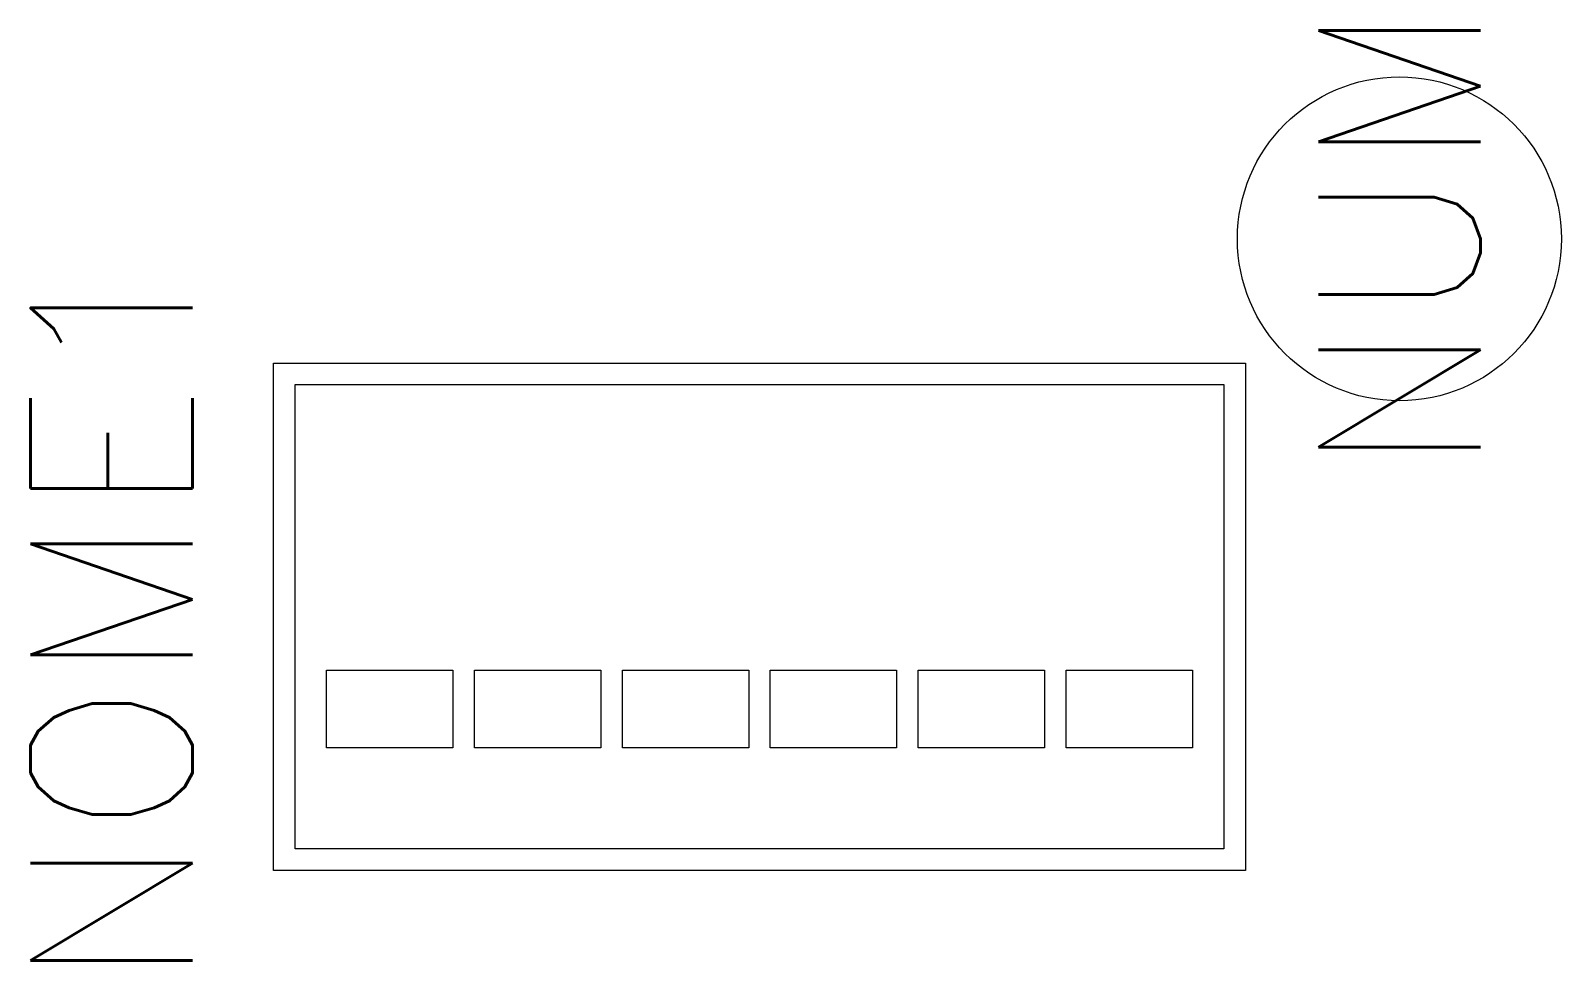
# Model space of a CAD drawing. Header units: millimetres. Extents: x -0.8 to 13.4, y -3.2 to 5.4.
import ezdxf
from ezdxf.enums import TextEntityAlignment as Align

# ---------------------------------------------------------------- set-up
doc = ezdxf.new("R2010")
doc.units = ezdxf.units.MM
doc.styles.add('Romans', font='romans.shx')

msp = doc.modelspace()

# ---------------------------------------------------------------- linework, layer by layer
for points in [[(1.5, 2.35), (10.5, 2.35), (10.5, -2.35), (1.5, -2.35)], [(1.7, 2.15), (10.3, 2.15), (10.3, -2.15), (1.7, -2.15)], [(1.99, -0.495), (3.16, -0.495), (3.16, -1.215), (1.99, -1.215)], [(3.36, -0.495), (4.53, -0.495), (4.53, -1.215), (3.36, -1.215)], [(4.73, -0.495), (5.9, -0.495), (5.9, -1.215), (4.73, -1.215)], [(6.1, -0.495), (7.27, -0.495), (7.27, -1.215), (6.1, -1.215)], [(7.47, -0.495), (8.64, -0.495), (8.64, -1.215), (7.47, -1.215)], [(8.84, -0.495), (10.01, -0.495), (10.01, -1.215), (8.84, -1.215)]]:
    msp.add_lwpolyline(points, close=True)
at = {"linetype": 'Continuous'}
msp.add_circle((11.926, 3.5), 1.5, dxfattribs=at)

# ---------------------------------------------------------------- texts
at = {"color": 7, "style": 'Romans', "flags": 4}
for tag, text, p in [('NUM', 'NUM', (11.926, 3.5)), ('NOME1', 'NOME1', (0, 0))]:
    msp.add_attdef(tag, text=text, height=1.5, rotation=90, dxfattribs=at).set_placement(p, align=Align.MIDDLE_CENTER)

doc.saveas('drawing.dxf')
